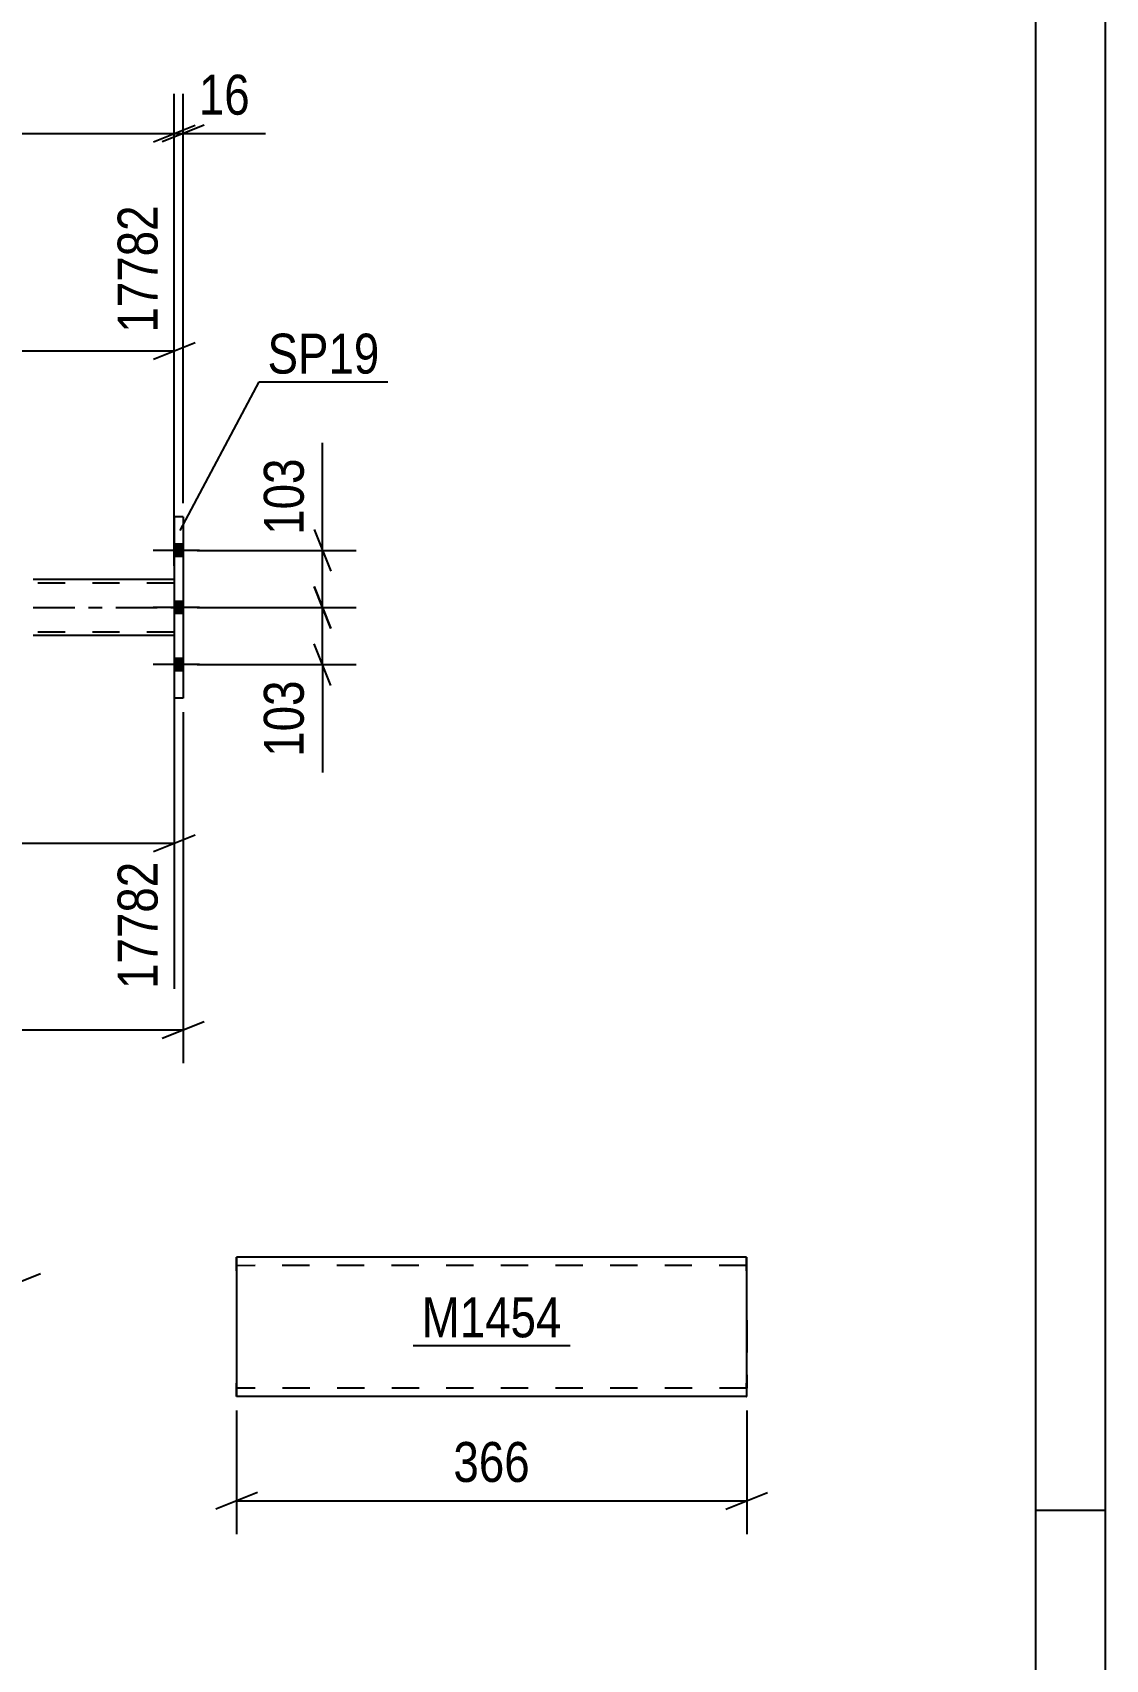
# Model space of a CAD drawing. Header units: millimetres. Extents: x 0 to 841, y 0 to 594.
# Drawn here: x 764 to 841, y 138.3 to 255.1 of the extents above; entities that cross this region are included whole.
import ezdxf

# ---------------------------------------------------------------- set-up
doc = ezdxf.new("R2010")
doc.units = ezdxf.units.MM
doc.linetypes.add('DXK_LINE_DOT2', pattern=[3.9198, 1.9599, -1.9599])
doc.linetypes.add('DXK_LINE_DOT3', pattern=[5.9187, 2.979, -0.9799, 0.9799, -0.9799])
doc.styles.add('Arial Narrow', font='ARIALN.TTF', dxfattribs={"height": 0.2})

# ---------------------------------------------------------------- blocks, each defined once
blk = doc.blocks.new('Unknown-122570569-1133')
at = {"color": 5, "linetype": 'Continuous'}
for p, q in [((841, 0), (841, 594)), ((836, 5), (836, 589)), ((841, 149), (836, 149))]:
    blk.add_line(p, q, dxfattribs=at)
blk = doc.blocks.new('Part-122570569-7320 - 7169')
at = {"color": 2, "linetype": 'Continuous'}
for p, q in [((774.18, 215.79), (764.06, 215.79)), ((774.18, 211.79), (764.06, 211.79))]:
    blk.add_line(p, q, dxfattribs=at)
at = {"color": 7, "linetype": 'DXK_LINE_DOT2'}
for p, q in [((774.18, 215.55), (764.06, 215.55)), ((774.18, 215.79), (774.18, 211.79)), ((774.18, 212.03), (764.06, 212.03))]:
    blk.add_line(p, q, dxfattribs=at)
at = {"color": 7, "linetype": 'DXK_LINE_DOT3'}
blk.add_line((764.06, 213.79), (774.18, 213.79), dxfattribs=at)
blk = doc.blocks.new('Part-122570569-7337 - 7169')
at = {"color": 2, "linetype": 'Continuous'}
for p, q in [((774.82, 220.29), (774.18, 220.29)), ((774.18, 220.29), (774.18, 207.29)), ((774.82, 220.29), (774.82, 207.29)), ((774.82, 207.29), (774.18, 207.29))]:
    blk.add_line(p, q, dxfattribs=at)
blk = doc.blocks.new('Bolt-122570569-7359 - 7169')
at = {"linetype": 'Continuous'}
for points in [[(774.82, 217.45), (774.82, 218.33), (774.18, 218.33), (774.18, 217.45)], [(774.82, 217.45), (774.82, 218.33), (774.18, 218.33), (774.18, 217.45)], [(774.82, 217.45), (774.82, 218.33), (774.18, 218.33), (774.18, 217.45)], [(774.82, 213.35), (774.82, 214.23), (774.18, 214.23), (774.18, 213.35)], [(774.82, 213.35), (774.82, 214.23), (774.18, 214.23), (774.18, 213.35)], [(774.82, 209.25), (774.82, 210.13), (774.18, 210.13), (774.18, 209.25)], [(774.82, 209.25), (774.82, 210.13), (774.18, 210.13), (774.18, 209.25)], [(774.82, 209.25), (774.82, 210.13), (774.18, 210.13), (774.18, 209.25)]]:
    blk.add_hatch(color=1, dxfattribs=at).paths.add_polyline_path(points)
at = {"color": 1, "linetype": 'Continuous'}
for p, q in [((774.82, 218.33), (774.18, 218.33)), ((774.82, 218.33), (774.18, 218.33)), ((774.82, 218.33), (774.18, 218.33)), ((775.98, 217.89), (772.66, 217.89)), ((775.98, 217.89), (772.66, 217.89)), ((775.98, 217.89), (772.66, 217.89)), ((774.82, 217.45), (774.18, 217.45)), ((774.82, 217.45), (774.18, 217.45)), ((774.82, 217.45), (774.18, 217.45)), ((775.98, 213.79), (772.66, 213.79)), ((775.98, 213.79), (772.66, 213.79)), ((774.82, 214.23), (774.18, 214.23)), ((774.82, 214.23), (774.18, 214.23)), ((774.82, 213.35), (774.18, 213.35)), ((774.82, 213.35), (774.18, 213.35)), ((775.98, 209.69), (772.66, 209.69)), ((775.98, 209.69), (772.66, 209.69)), ((775.98, 209.69), (772.66, 209.69)), ((774.82, 210.13), (774.18, 210.13)), ((774.82, 210.13), (774.18, 210.13)), ((774.82, 210.13), (774.18, 210.13)), ((774.82, 209.25), (774.18, 209.25)), ((774.82, 209.25), (774.18, 209.25)), ((774.82, 209.25), (774.18, 209.25))]:
    blk.add_line(p, q, dxfattribs=at)
blk = doc.blocks.new('Part-122570569-2597 - 2583')
at = {"color": 2, "linetype": 'Continuous'}
for p, q in [((815.25, 167.17), (778.65, 167.16)), ((778.65, 167.16), (778.65, 167.16)), ((778.65, 167.07), (778.65, 167.16)), ((778.65, 166.81), (778.65, 167.07)), ((815.25, 167.17), (815.25, 167.08)), ((815.25, 167.08), (815.25, 166.82)), ((778.65, 166.42), (778.65, 166.81)), ((778.65, 166.42), (778.65, 157.9)), ((815.25, 166.82), (815.25, 166.43)), ((815.25, 166.43), (815.25, 157.91)), ((778.65, 157.51), (778.65, 157.9)), ((815.25, 157.91), (815.25, 157.52)), ((778.65, 157.25), (778.65, 157.51)), ((778.65, 157.16), (778.65, 157.25)), ((815.26, 157.17), (778.65, 157.16)), ((778.65, 157.16), (778.65, 157.16)), ((815.25, 157.52), (815.25, 157.26)), ((815.25, 157.26), (815.25, 157.17))]:
    blk.add_line(p, q, dxfattribs=at)
at = {"color": 7, "linetype": 'DXK_LINE_DOT2'}
for p, q in [((778.65, 167.16), (778.65, 167.07)), ((778.65, 167.07), (778.65, 166.81)), ((815.25, 167.17), (815.25, 167.17)), ((815.25, 167.08), (815.25, 167.17)), ((815.25, 166.82), (815.25, 167.08)), ((778.65, 166.81), (778.65, 166.56)), ((815.25, 166.57), (778.65, 166.56)), ((778.65, 166.56), (778.65, 157.81)), ((778.65, 166.56), (778.65, 166.56)), ((778.65, 166.51), (778.65, 166.56)), ((778.65, 166.51), (778.65, 166.56)), ((778.65, 166.51), (778.65, 158.13)), ((778.65, 166.42), (778.65, 166.51)), ((778.65, 166.38), (778.65, 166.42)), ((778.65, 166.19), (778.65, 166.38)), ((778.65, 166.19), (778.65, 157.94)), ((815.25, 166.57), (815.25, 166.82)), ((815.25, 166.57), (815.26, 157.82)), ((815.25, 166.53), (815.25, 166.57)), ((815.25, 166.53), (815.25, 166.57)), ((815.25, 166.53), (815.25, 158.14)), ((815.25, 166.43), (815.25, 166.53)), ((815.25, 166.4), (815.25, 166.43)), ((815.25, 166.2), (815.25, 166.4)), ((815.25, 166.2), (815.26, 157.95)), ((778.65, 157.94), (778.65, 158.13)), ((778.65, 157.81), (778.65, 157.94)), ((778.65, 157.94), (778.65, 157.81)), ((778.65, 157.76), (778.65, 157.81)), ((778.65, 157.81), (778.65, 157.76)), ((778.65, 157.81), (778.65, 157.51)), ((815.26, 157.77), (778.65, 157.76)), ((778.65, 157.76), (778.65, 157.76)), ((815.25, 157.95), (815.25, 158.14)), ((815.25, 157.82), (815.25, 157.95)), ((815.25, 157.77), (815.25, 157.82)), ((815.26, 157.95), (815.26, 157.82)), ((815.26, 157.82), (815.26, 157.77)), ((815.26, 157.52), (815.26, 157.82)), ((778.65, 157.51), (778.65, 157.25)), ((778.65, 157.25), (778.65, 157.16)), ((815.25, 157.17), (815.26, 157.17)), ((815.26, 157.26), (815.26, 157.52)), ((815.26, 157.17), (815.26, 157.26))]:
    blk.add_line(p, q, dxfattribs=at)
blk = doc.blocks.new('StraightDimension-122570569-7504 - 7169')
at = {"color": 7, "linetype": 'Continuous'}
for p, q in [((784.22, 215.29), (785.42, 212.29)), ((775.82, 213.79), (787.22, 213.79)), ((784.82, 209.69), (784.82, 213.79)), ((785.42, 208.19), (784.22, 211.19)), ((775.82, 209.69), (787.22, 209.69)), ((784.82, 209.69), (784.82, 201.95)), ((784.82, 209.69), (784.82, 201.95))]:
    blk.add_line(p, q, dxfattribs=at)
at = {"color": 0}
blk.add_wipeout([(784.07, 209.16), (779.87, 209.16), (779.87, 202.48), (784.07, 202.48)], dxfattribs=at)
at = {"color": 3, "style": 'Arial Narrow'}
blk.add_text('103', height=2.863, rotation=90.0002, dxfattribs=at).set_placement((783.47, 203.08))
blk = doc.blocks.new('StraightDimension-122570569-11302 - 7169')
at = {"color": 7, "linetype": 'Continuous'}
for p, q in [((774.18, 221.29), (774.18, 250.66)), ((91.34, 247.81), (774.18, 247.81)), ((772.68, 247.21), (775.68, 248.41))]:
    blk.add_line(p, q, dxfattribs=at)
blk = doc.blocks.new('StraightDimension-122570569-20571 - 7169')
at = {"color": 7, "linetype": 'Continuous'}
for p, q in [((774.82, 206.29), (774.82, 181.09)), ((90.7, 183.49), (774.82, 183.49)), ((773.32, 182.89), (776.32, 184.09))]:
    blk.add_line(p, q, dxfattribs=at)
blk = doc.blocks.new('StraightDimension-122570569-7512 - 7169')
at = {"color": 7, "linetype": 'Continuous'}
for p, q in [((784.82, 217.89), (784.82, 225.62)), ((784.82, 217.89), (784.82, 225.62)), ((784.22, 219.39), (785.42, 216.39)), ((775.82, 217.89), (787.22, 217.89)), ((784.82, 213.79), (784.82, 217.89)), ((785.42, 212.29), (784.22, 215.29)), ((775.82, 213.79), (787.22, 213.79))]:
    blk.add_line(p, q, dxfattribs=at)
at = {"color": 0}
blk.add_wipeout([(784.07, 225.1), (779.87, 225.1), (779.87, 218.41), (784.07, 218.41)], dxfattribs=at)
at = {"color": 3, "style": 'Arial Narrow'}
blk.add_text('103', height=2.863, rotation=90.0002, dxfattribs=at).set_placement((783.47, 219.01))
blk = doc.blocks.new('StraightDimension-122570569-7597 - 7169')
at = {"color": 7, "linetype": 'Continuous'}
for p, q in [((774.18, 210.79), (774.18, 186.42)), ((665.62, 202.39), (665.62, 186.42)), ((667.12, 197.47), (664.12, 196.27)), ((772.68, 196.27), (775.68, 197.47)), ((665.62, 196.87), (774.18, 196.87))]:
    blk.add_line(p, q, dxfattribs=at)
at = {"color": 0}
blk.add_wipeout([(724.16, 197.62), (724.16, 201.82), (715.65, 201.82), (715.65, 197.62)], dxfattribs=at)
at = {"color": 3, "style": 'Arial Narrow'}
blk.add_text('3359', height=2.863, dxfattribs=at).set_placement((716.25, 198.22))
at = {"color": 0, "linetype": 'Continuous'}
blk.add_wipeout([(773.58, 196.17), (769.38, 196.17), (769.38, 185.82), (773.58, 185.82)], dxfattribs=at)
at = {"color": 3, "linetype": 'Continuous', "style": 'Arial Narrow'}
blk.add_text('17782', height=2.863, rotation=90.0002, dxfattribs=at).set_placement((772.98, 186.42))
blk = doc.blocks.new('StraightDimension-122570569-11301 - 7169')
at = {"color": 7, "linetype": 'Continuous'}
for p, q in [((774.18, 221.29), (774.18, 250.66)), ((774.82, 221.29), (774.82, 250.66)), ((772.68, 247.21), (775.68, 248.41)), ((776.32, 248.41), (773.32, 247.21)), ((774.18, 247.81), (774.82, 247.81)), ((774.82, 247.81), (780.72, 247.81)), ((774.82, 247.81), (780.72, 247.81))]:
    blk.add_line(p, q, dxfattribs=at)
at = {"color": 0}
blk.add_wipeout([(780.2, 248.56), (780.2, 252.76), (775.34, 252.76), (775.34, 248.56)], dxfattribs=at)
at = {"color": 3, "style": 'Arial Narrow'}
blk.add_text('16', height=2.863, dxfattribs=at).set_placement((775.94, 249.16))
blk = doc.blocks.new('StraightDimension-122570569-20582 - 7169')
at = {"color": 7, "linetype": 'Continuous'}
for p, q in [((665.62, 224.39), (665.62, 242.66)), ((774.18, 216.79), (774.18, 242.66)), ((667.12, 232.82), (664.12, 231.62)), ((772.68, 231.62), (775.68, 232.82)), ((665.62, 232.22), (774.18, 232.22))]:
    blk.add_line(p, q, dxfattribs=at)
at = {"color": 0}
blk.add_wipeout([(724.16, 232.97), (724.16, 237.17), (715.65, 237.17), (715.65, 232.97)], dxfattribs=at)
at = {"color": 3, "style": 'Arial Narrow'}
blk.add_text('3359', height=2.863, dxfattribs=at).set_placement((716.25, 233.57))
at = {"color": 0, "linetype": 'Continuous'}
blk.add_wipeout([(773.58, 243.26), (769.38, 243.26), (769.38, 232.92), (773.58, 232.92)], dxfattribs=at)
at = {"color": 3, "linetype": 'Continuous', "style": 'Arial Narrow'}
blk.add_text('17782', height=2.863, rotation=90.0002, dxfattribs=at).set_placement((772.98, 233.52))
blk = doc.blocks.new('StraightDimension-122570569-2599 - 2583')
at = {"color": 7, "linetype": 'Continuous'}
for p, q in [((778.65, 156.16), (778.65, 147.29)), ((815.26, 156.17), (815.26, 147.29)), ((780.15, 150.29), (777.15, 149.09)), ((778.65, 149.69), (815.26, 149.69)), ((813.76, 149.09), (816.76, 150.29))]:
    blk.add_line(p, q, dxfattribs=at)
at = {"color": 0}
blk.add_wipeout([(800.3, 150.44), (800.3, 154.64), (793.61, 154.64), (793.61, 150.44)], dxfattribs=at)
at = {"color": 3, "style": 'Arial Narrow'}
blk.add_text('366', height=2.863, dxfattribs=at).set_placement((794.21, 151.04))
blk = doc.blocks.new('StraightDimension-122570569-8285 - 8268')
at = {"color": 7, "linetype": 'Continuous'}
for p, q in [((723.92, 160.95), (723.92, 168.26)), ((763.08, 160.95), (763.08, 168.26)), ((725.42, 166.01), (722.42, 164.81)), ((761.58, 164.81), (764.58, 166.01)), ((723.92, 165.41), (763.08, 165.41))]:
    blk.add_line(p, q, dxfattribs=at)
at = {"color": 0}
blk.add_wipeout([(746.84, 166.16), (746.84, 170.36), (740.16, 170.36), (740.16, 166.16)], dxfattribs=at)
at = {"color": 3, "style": 'Arial Narrow'}
blk.add_text('392', height=2.863, dxfattribs=at).set_placement((740.76, 166.76))
blk = doc.blocks.new('Mark-122570569-7333 - 7169')
at = {"color": 30, "linetype": 'Continuous'}
for p, q in [((774.59, 219.32), (780.27, 229.98)), ((780.27, 229.98), (789.51, 229.98))]:
    blk.add_line(p, q, dxfattribs=at)
at = {"color": 0}
blk.add_wipeout([(788.91, 230.58), (788.91, 233.58), (780.87, 233.58), (780.87, 230.58)], dxfattribs=at)
blk.add_wipeout([(788.91, 230.58), (788.91, 233.58), (780.87, 233.58), (780.87, 230.58)], dxfattribs=at)
at = {"color": 3, "style": 'Arial Narrow'}
blk.add_text('SP19', height=2.863, dxfattribs=at).set_placement((780.87, 230.58))
blk = doc.blocks.new('Mark-122570569-2595 - 2583')
at = {"color": 30, "linetype": 'Continuous'}
blk.add_line((791.33, 160.82), (802.58, 160.82), dxfattribs=at)
at = {"color": 0}
blk.add_wipeout([(801.98, 161.42), (801.98, 164.42), (791.93, 164.42), (791.93, 161.42)], dxfattribs=at)
blk.add_wipeout([(801.98, 161.42), (801.98, 164.42), (791.93, 164.42), (791.93, 161.42)], dxfattribs=at)
at = {"color": 3, "style": 'Arial Narrow'}
blk.add_text('M1454', height=2.863, dxfattribs=at).set_placement((791.93, 161.42))

msp = doc.modelspace()

# ---------------------------------------------------------------- block references
for name in ['Unknown-122570569-1133', 'Part-122570569-7337 - 7169', 'Bolt-122570569-7359 - 7169', 'Part-122570569-7320 - 7169', 'Part-122570569-2597 - 2583']:
    msp.add_blockref(name, (0, 0))

# ---------------------------------------------------------------- next in the draw order: block references
for name in ['StraightDimension-122570569-11302 - 7169', 'StraightDimension-122570569-7504 - 7169', 'StraightDimension-122570569-8285 - 8268', 'Mark-122570569-2595 - 2583', 'StraightDimension-122570569-2599 - 2583']:
    msp.add_blockref(name, (0, 0))

# ---------------------------------------------------------------- next in the draw order: block references
for name in ['StraightDimension-122570569-7512 - 7169', 'StraightDimension-122570569-20571 - 7169']:
    msp.add_blockref(name, (0, 0))

# ---------------------------------------------------------------- next in the draw order: block references
for name in ['StraightDimension-122570569-11301 - 7169', 'StraightDimension-122570569-7597 - 7169']:
    msp.add_blockref(name, (0, 0))

# ---------------------------------------------------------------- next in the draw order: block references
msp.add_blockref('StraightDimension-122570569-20582 - 7169', (0, 0))

# ---------------------------------------------------------------- next in the draw order: block references
msp.add_blockref('Mark-122570569-7333 - 7169', (0, 0))

doc.saveas('drawing.dxf')
